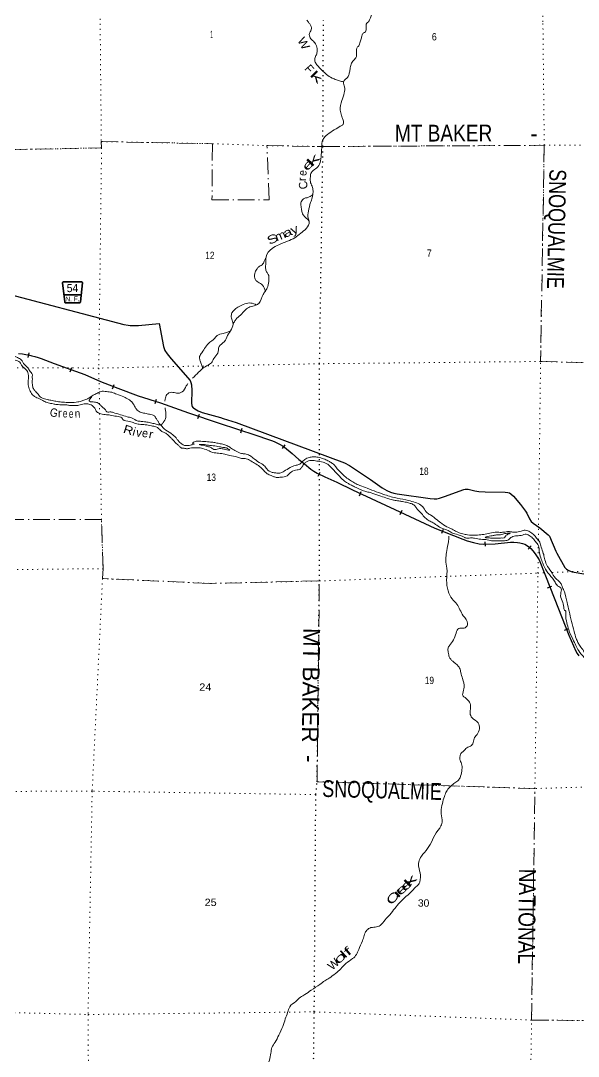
# Model space of a CAD drawing. Header units: feet. Extents: x -252966 to 4, y -183309 to 1368.
# Drawn here: x -155188 to -141888, y -115917 to -91211 of the extents above; entities that cross this region are included whole.
import ezdxf
from ezdxf.enums import TextEntityAlignment as Align

# ---------------------------------------------------------------- set-up
doc = ezdxf.new("R2010")
doc.units = ezdxf.units.FT
doc.header["$LTSCALE"] = 80
doc.linetypes.add('DOT_DASHED', pattern=[7.7, 5, -1.2, 0.3, -1.2])
doc.linetypes.add('DOTTED', pattern=[1.5, 0.3, -1.2])
for name, color, linetype, lineweight in [('29', 7, 'Continuous', 25), ('30', 7, 'Continuous', 35), ('34', 7, 'Continuous', 13), ('39', 7, 'Continuous', 13), ('41', 7, 'Continuous', 13), ('44', 7, 'DOT_DASHED', 13), ('6', 7, 'DOTTED', 25), ('7', 7, 'DOTTED', 13)]:
    doc.layers.add(name, color=color, linetype=linetype, lineweight=lineweight)

msp = doc.modelspace()

# ---------------------------------------------------------------- linework, layer by layer
at = {"layer": '29'}
msp.add_lwpolyline([(-155747.45, -97661.32), (-152726.64, -98455.34), (-152628.17, -98474.02), (-152579.28, -98480.61), (-152503.5, -98484.82), (-152377.74, -98482.26), (-151887.78, -98436.19), (-151780.4, -98979.78), (-151768.13, -99031.56), (-151746.72, -99082.99), (-151696.19, -99158.81), (-151598.11, -99276.82), (-151148.35, -99796.5), (-151128.87, -99839.1), (-151116.23, -99900.18), (-151108.47, -100032.56), (-151116.23, -100336.16), (-151108.84, -100389.15), (-151101.5, -100411.99), (-151082.55, -100437.26), (-151069.92, -100449.9), (-151036.15, -100472.38), (-150954.14, -100519.4), (-150861.29, -100558.53), (-150425.76, -100679.47), (-150358.72, -100703.96), (-150052.11, -100795.32), (-147467.06, -101755.74), (-147347.07, -101823.15), (-146844.51, -102157.1), (-146565.43, -102356.98), (-146454.51, -102417.09), (-146366.09, -102455), (-146285.02, -102482.33), (-146209.27, -102499.24), (-145423.01, -102610.86), (-145327.23, -102617.19), (-145261.98, -102615.08), (-145195.66, -102602.43), (-145075.67, -102563.45), (-144622.03, -102391.83), (-144587.29, -102385.51), (-144549.26, -102384.74), (-144511.51, -102389.72), (-144353.59, -102428.76), (-144258.9, -102442.37), (-144109.42, -102451.05), (-143631.58, -102455.01), (-143570.43, -102465.85), (-143527.38, -102478.18), (-143493.69, -102499.24), (-143429.71, -102555.73), (-143264.92, -102756.62), (-143143.35, -102908.78), (-143111.62, -102958.38), (-143050.58, -103093.18), (-143008.47, -103158.47), (-142964.11, -103198.44), (-142805.78, -103312.65), (-142603.25, -103474.4), (-142576.77, -103510.08), (-142424.31, -103866.15), (-142401.52, -103910.51), (-142206.43, -104253.69), (-142167.81, -104293.32), (-142131.17, -104318.99), (-142094.86, -104337.94), (-142037.49, -104357.95), (-141986.75, -104369.45), (-141754.36, -104404.29)], dxfattribs=at)
at = {"layer": '30'}
msp.add_line((-154152.02, -97752.87), (-153746.95, -97752.87), dxfattribs=at)
msp.add_lwpolyline([(-154106.17, -97943.42), (-154125.15, -97941.31), (-154136.39, -97921.62), (-154191.92, -97460.96), (-154186.3, -97449.71), (-154172.24, -97441.27), (-153730.84, -97442.68), (-153723.81, -97446.9), (-153716.78, -97462.37), (-153763.88, -97915.99), (-153773.02, -97934.98), (-153783.55, -97944.13)], close=True, dxfattribs=at)
at = {"layer": '34', "lineweight": 25}
for p, q in [((-155010, -99242.41), (-154989.76, -99133.67)), ((-154005.25, -99585.28), (-153966.71, -99481.6)), ((-152999.28, -99991.02), (-152959.19, -99887.93)), ((-151983.63, -100344.71), (-151950.59, -100239.15)), ((-150959.67, -100700.98), (-150923.55, -100596.43)), ((-149941.51, -101039.94), (-149907.16, -100934.8)), ((-148945, -101417.8), (-148880.36, -101328.04)), ((-148092.28, -102077.35), (-148043.6, -101978.03)), ((-147110.06, -102542.59), (-147063.5, -102442.26)), ((-146136.15, -102991.31), (-146089.78, -102890.89)), ((-145144.75, -103440.6), (-145103.64, -103337.92)), ((-144102.65, -103750.68), (-144106.35, -103640.13)), ((-143087.31, -103821.58), (-143015.75, -103737.23)), ((-142618.63, -104743.64), (-142515.75, -104703.02)), ((-142219.4, -105753.7), (-142116.75, -105712.5))]:
    msp.add_line(p, q, dxfattribs=at)
msp.add_lwpolyline([(-155242.88, -99146.88), (-155145.65, -99160.73), (-155064.25, -99174.13), (-154999.14, -99186.24), (-154924.95, -99202.9), (-154855.28, -99219.23), (-154768.83, -99249.42), (-154699.14, -99272.43), (-154388.3, -99386.19), (-153993.33, -99531.46), (-153660.19, -99655.3), (-153285.67, -99818.28), (-152874.95, -99977.98), (-152386.32, -100161.47), (-151855.11, -100327.73), (-151182.6, -100563.44), (-150456.16, -100814.38), (-149579.7, -101100.7), (-149278.31, -101200.59), (-149184.46, -101235.92), (-149126.91, -101258.13), (-149061.8, -101288.41), (-148996.69, -101318.7), (-148941.4, -101349.89), (-148892.09, -101385.4), (-148709.96, -101536.15), (-148550.12, -101678.49), (-148417.69, -101786.02), (-148268.58, -101910.53), (-148198.27, -101957.75), (-148120.41, -102002.76), (-147933.88, -102094.17), (-147645.11, -102223.11), (-147276.95, -102402.08), (-146267.59, -102870.47), (-145307.97, -103313.64), (-144644.19, -103579.36), (-144539.75, -103616.15), (-144391.45, -103659.21), (-144250.35, -103687.91), (-144145.17, -103697.47), (-143869.01, -103688.23), (-143508.52, -103655.51), (-143427.21, -103652), (-143341.52, -103657.01), (-143283.41, -103666.38), (-143215.37, -103681.69), (-143161.15, -103699.14), (-143122.31, -103722.54), (-143070.22, -103761.06), (-143018.31, -103805.09), (-142968.27, -103860.73), (-142916.19, -103926.24), (-142868.65, -103998.83), (-142824.71, -104075.37), (-142673.79, -104455.31), (-142362.56, -105243.46), (-142112.23, -105867.13), (-141943.51, -106249.49), (-141914.14, -106303.71), (-141878, -106362.43)], dxfattribs=at)
at = {"layer": '39'}
msp.add_line((-151738.96, -100236.54), (-151747.95, -100283.99), dxfattribs=at)
for points in [[(-124782.96, -84744.67), (-125073.33, -84626.28), (-125286.47, -84436.77), (-125588.01, -84240.26), (-126024.73, -84088.61), (-126546.52, -83994.42), (-126919.33, -83883.72), (-127012.29, -83927.01), (-127241.13, -84081.58), (-127905.93, -84390.51), (-128319.08, -84480.69), (-128763.78, -84512.15), (-129227.81, -84660.17), (-129694.81, -85087.99), (-129842.83, -85394.41), (-129951.71, -85612.68), (-130138.4, -85773.75), (-130364.13, -85823.66), (-130698.89, -85916.7), (-130962.73, -86147.4), (-131241.35, -86255.13), (-131463.52, -86349.37), (-131666, -86482.08), (-131845.85, -86566.72), (-132344.19, -86537.21), (-132421.12, -86586.71), (-132479.36, -86769.28), (-132645.01, -86841.99), (-132845.35, -86962.65), (-133091.39, -87032.48), (-133596.22, -86666.69), (-133883.04, -86409.95), (-134077.91, -86393.76), (-134116.89, -86657.07), (-134206.8, -86982.24), (-134399.91, -87179.47), (-134616.46, -87312.03), (-134853.28, -87460.48), (-135185.48, -87501.2), (-135619.28, -87452.25), (-135848.17, -87421.6), (-136157.52, -87583.36), (-136454.66, -87731.16), (-136878.96, -87734.65), (-137223.14, -87577.96), (-137598.81, -87356.49), (-137828.69, -87229.21), (-137861.61, -87110.08), (-138005.51, -87028), (-138075.15, -86958.81), (-138212.98, -86872.77), (-138606.95, -86671.25), (-138982.57, -86445.76), (-139270.01, -86436.63), (-139678.92, -86506.73), (-139832.61, -86589.63), (-140074.19, -86806.47), (-140382.47, -86867.58), (-140890.59, -86811.8), (-141142.54, -86680.24), (-141357.5, -86472.59), (-141521.63, -86402.38), (-141624.81, -86272.43), (-141739.03, -86234.96), (-141790.1, -86310.91), (-141934.06, -86424.12), (-142207.97, -86467.48), (-142662.49, -86665.93), (-143010.33, -87044.7), (-143007.39, -87336.64), (-143049.42, -87507.31), (-143255.96, -87644), (-143457.04, -87835.11), (-143591.22, -88163.83), (-143693.07, -88287.55), (-143928.27, -88283.01), (-144120.62, -88218.54), (-144475.55, -88317.4), (-144885.26, -88461.97), (-145271.73, -88691.35), (-145446.64, -88878.71), (-145641.29, -89031.64), (-145766.02, -89227.59), (-146128.39, -90028.97), (-146165.75, -90328.54), (-146227.99, -90509.06), (-146429.16, -90708.21), (-146686.85, -90928.91), (-146806.77, -91050.43), (-146847.97, -91142.59), (-146874.72, -91211.34)], [(-146874.72, -91211.34), (-146896.18, -91236.86), (-146933.02, -91268.32), (-146947.46, -91382.84), (-146948.34, -91425.12), (-146967.52, -91477.1), (-147008.25, -91502.43), (-147032.9, -91528.1), (-147050.02, -91578.1), (-147074.01, -91668.25), (-147104.24, -91768.34), (-147125.25, -91812.21), (-147157.9, -91835.7), (-147175.32, -91899.8), (-147179.05, -91982.31), (-147180.85, -92068.9), (-147249.04, -92158.12), (-147305.18, -92247.59), (-147331.76, -92365.88), (-147349.8, -92460.19), (-147377.73, -92546.22), (-147416.78, -92587.7), (-147470.07, -92636.95), (-147486.94, -92674.87), (-147465.22, -92790.15), (-147472.26, -92935.04), (-147526.3, -93117.22), (-147569.22, -93343.96), (-147535.69, -93471.57), (-147515.01, -93540.5), (-147484.75, -93631.78), (-147493.75, -93677.93), (-147544.82, -93717.14), (-147626.2, -93763.78), (-147789.2, -93869.14), (-147936.34, -93984.91), (-147986.2, -94062.42), (-148007.42, -94213.06), (-148014.46, -94357.96), (-148036.65, -94554.91), (-148101.96, -94698.58), (-148210.33, -94786.95), (-148264, -94854.32), (-148280.41, -94966.78), (-148272.67, -95077.74), (-148228.72, -95187.45), (-148214.95, -95298.53), (-148235.84, -95433.06), (-148272.39, -95547.12), (-148326.98, -95755.48), (-148328.45, -95922.64), (-148304.18, -96011.79), (-148373.67, -96163.43), (-148508.79, -96281.46), (-148651.74, -96389.26), (-148824.29, -96470.24), (-149033.08, -96554.5), (-149193.78, -96645.8), (-149334.6, -96844.29), (-149341.89, -97001.27), (-149346.33, -97118.01), (-149321.97, -97203.13), (-149283, -97262.37), (-149267.56, -97389.6), (-149295.07, -97552.2), (-149349.57, -97659.83), (-149405.5, -97739.24), (-149506.47, -97954.68), (-149581.82, -98001.45), (-149721.33, -98040.82), (-149827.28, -98109.1), (-149946.46, -98233.51), (-150055.17, -98338), (-150100.92, -98411.57), (-150160.53, -98571.48), (-150252.09, -98720.64), (-150331.58, -98870.06), (-150454.61, -98986.33), (-150489.98, -99140.7), (-150583.08, -99267.67), (-150637.5, -99371.28), (-150684.51, -99408.57), (-150820.8, -99486.29), (-150943.75, -99598.53), (-151089.54, -99738.25)], [(-148362.26, -91201.67), (-148315.83, -91261.45), (-148276.77, -91316.66), (-148254, -91381.6), (-148269.54, -91451.78), (-148296.79, -91505.6), (-148302.19, -91571.96), (-148281.14, -91622.76), (-148206.42, -91702.9), (-148145.73, -91780.72), (-148118.19, -91906.2), (-148128.2, -92000.66), (-148164.16, -92086.53), (-148172.2, -92183.06), (-148121.55, -92260.67), (-147993.8, -92400.33), (-147893.22, -92493.1), (-147762.33, -92578.44), (-147656.68, -92620.94), (-147556.8, -92651.24), (-147508.83, -92664.34), (-147486.53, -92670.94)], [(-148305.48, -95996.85), (-148313.64, -95983.39), (-148392.5, -95909.21), (-148451.39, -95841.5), (-148476.42, -95788.6), (-148490.65, -95699.66), (-148506.34, -95584.51), (-148470.13, -95486.56), (-148412.99, -95445.46), (-148338.27, -95428.9), (-148283.44, -95401.84), (-148234.63, -95374.67), (-148221, -95363.44)], [(-149354.38, -97667.76), (-149366.9, -97623.21), (-149444.63, -97494.67), (-149551.83, -97429.97), (-149597.03, -97380.67), (-149607.79, -97318), (-149604.14, -97239.51), (-149557.89, -97141.77), (-149518.62, -97090.22), (-149431.01, -97033.64), (-149378.93, -96946.1), (-149351.47, -96882.21), (-149335.62, -96863.78)], [(-150121.61, -98466.48), (-150136.54, -98384.64), (-150166.47, -98277.24), (-150148.42, -98182.94), (-150012.97, -98048.8), (-149880.94, -97983.08), (-149731.38, -97943.92), (-149599.4, -97976.9), (-149566.16, -97994.94)], [(-150847.74, -99509.49), (-150860.44, -99459.27), (-150894.85, -99373.94), (-150919.08, -99282.78), (-150924.48, -99252.45), (-150919.83, -99222.33), (-150865.67, -99130.8), (-150679.6, -98882.9), (-150577.46, -98804.46), (-150505.42, -98723.38), (-150361.63, -98672.01), (-150254.47, -98642.03), (-150181.84, -98607.81)], [(-156081.14, -99446.57), (-156066.47, -99445.52), (-155984.09, -99454.45), (-155873.08, -99432.61), (-155733.53, -99391.22), (-155589.7, -99337.84), (-155500.62, -99307.47), (-155397.86, -99295.53), (-155291.7, -99313.87), (-155192.58, -99380.42), (-155161.65, -99439.49), (-155088.74, -99509.51), (-155029.88, -99579.23), (-155007.2, -99648.2), (-155000.13, -99694.68), (-155007.96, -99781.14), (-155010.39, -99897.93), (-154970.75, -100021.64), (-154918.64, -100125.47), (-154831.58, -100191.76), (-154710.1, -100246.69), (-154640.54, -100284.41), (-154532.88, -100326.96), (-154416.8, -100351.56), (-154324.67, -100367.59), (-154190.14, -100374.44), (-154091.73, -100378.52), (-153997.5, -100390.57), (-153897, -100390.67), (-153798.42, -100386.69), (-153735.63, -100363.84), (-153673.1, -100353.07), (-153590.63, -100350.77), (-153484.98, -100393.27), (-153423.96, -100454.99), (-153389.22, -100524.21), (-153307.93, -100578.29), (-153175.86, -100607.25), (-153051.54, -100621.95), (-152901.35, -100649.27), (-152775.53, -100688.18), (-152750.12, -100722.96), (-152592.36, -100772.6), (-152474.52, -100809.32), (-152360.59, -100839.91), (-152216.05, -100848.99), (-152071.93, -100878.2), (-151961.76, -100896.63), (-151890.51, -100950.5), (-151819.44, -101012.43), (-151749.7, -101042.1), (-151670.43, -101096.14), (-151607.47, -101161.92), (-151556.24, -101211.34), (-151511.12, -101264.66), (-151440.08, -101328.6), (-151390.82, -101375.97), (-151349.29, -101409.07), (-151309.11, -101409.92), (-151231, -101423.64), (-151152.35, -101411.19), (-151081.77, -101400.59), (-150975.2, -101398.8), (-150842.93, -101417.69), (-150695.38, -101475.18), (-150603.62, -101509.33), (-150467.37, -101530.32), (-150321.04, -101549.51), (-150207.1, -101580.11), (-150019.07, -101624.34), (-149923.17, -101652.54), (-149834.77, -101654.4), (-149727.11, -101696.95), (-149609.99, -101767.9), (-149490.94, -101842.92), (-149364.95, -101970.46), (-149305.68, -102020.05), (-149210.12, -102064.36), (-149154.36, -102089.7), (-149072.32, -102107.54), (-148987.77, -102101.26), (-148834.31, -102068.22), (-148731.84, -101973.68), (-148596.21, -101928.17), (-148505, -101891.81), (-148486.41, -101868.03), (-148434.55, -101790.56), (-148387.33, -101743.2), (-148251.79, -101701.73), (-148123.45, -101716.51), (-147977.24, -101741.74), (-147861.75, -101794.52)], [(-156080.48, -99354.92), (-156067.13, -99350.97), (-156022.1, -99348.9), (-155957.43, -99332.13), (-155870.32, -99299.71), (-155795.43, -99275.1), (-155654.2, -99249.86), (-155549.22, -99227.89), (-155430.42, -99218.3), (-155321.92, -99220.57), (-155242.31, -99258.51), (-155151.27, -99326.89), (-155118.33, -99386), (-155025.95, -99486.65), (-154979.11, -99554.11), (-154941.9, -99601.23), (-154910.88, -99656.27), (-154911.64, -99692.51), (-154911.01, -99759), (-154916.37, -99823.35), (-154909.8, -99894), (-154902.85, -99946.52), (-154885.65, -99989.18), (-154836.72, -100052.66), (-154754.26, -100147.05), (-154685.24, -100210.95), (-154623.41, -100234.41), (-154559.37, -100247.84), (-154471.3, -100265.8), (-154409.27, -100279.19), (-154285.11, -100301.94), (-154140.66, -100315.05), (-154000.06, -100320.01), (-153822.91, -100307.62), (-153725.84, -100279.44), (-153636.68, -100245.05), (-153549.44, -100206.59), (-153506.53, -100173.25), (-153463.75, -100145.94), (-153370.45, -100105.6), (-153272.96, -100057.28), (-153144.33, -100057.97), (-153016.07, -100076.77), (-152894.39, -100121.63), (-152730.85, -100183.48), (-152657.3, -100223.3), (-152540.31, -100300.29), (-152470.24, -100410.55), (-152427.42, -100477.92), (-152342.49, -100550.21), (-152226.46, -100576.82), (-152114.41, -100601.33), (-152000.64, -100639.98), (-151949.86, -100711.55), (-151912.86, -100768.73), (-151875.99, -100831.95), (-151828.69, -100877.27), (-151763.85, -100949.13), (-151607.22, -101053.14), (-151534.09, -101113.1), (-151482.86, -101162.52), (-151439.83, -101219.83), (-151388.76, -101277.31), (-151315.43, -101327.19), (-151243.52, -101348.85), (-151195.21, -101345.83), (-151140.79, -101338.92), (-151098.31, -101325.71), (-151047.61, -101304.61), (-151063.65, -101302.26), (-151091.65, -101295.63), (-151066.95, -101267.94), (-150980.01, -101243.58), (-150805.25, -101249.26), (-150660.8, -101262.37), (-150556.57, -101276.64), (-150456.48, -101296.87), (-150342.38, -101319.41), (-150244.68, -101357.73), (-150159.54, -101419.95), (-150048.24, -101480.7), (-149922.75, -101535.71), (-149832.54, -101547.68), (-149732.75, -101582), (-149649.58, -101642.17), (-149497.05, -101750.12), (-149386, -101822.96), (-149319.32, -101902.92), (-149186.42, -101988.31), (-149100.24, -102000.19), (-149009.86, -102004.1), (-148906.39, -101957.92)], [(-151198.33, -99868.01), (-151237.94, -99922.72), (-151337.45, -100067.69), (-151468.72, -100097.17), (-151588.89, -100076.52), (-151702.63, -100132.55), (-151738.96, -100236.54)], [(-153492.9, -100163.89), (-153494.44, -100171.48), (-153513.32, -100209.36), (-153538.1, -100241.07), (-153556.68, -100264.86), (-153551.2, -100291.16), (-153497.2, -100304.38), (-153428.97, -100309.84), (-153340.99, -100331.83), (-153281.84, -100387.47), (-153220.73, -100445.15), (-153169.46, -100492.56), (-153152.04, -100525.16), (-153112.32, -100548.15), (-153059.95, -100543.21), (-152983.9, -100558.91), (-152808.09, -100610.94), (-152652.29, -100658.53), (-152532.37, -100691.27), (-152462.8, -100728.99), (-152407.13, -100758.36), (-152312.91, -100770.41), (-152236.72, -100780.06), (-152120.48, -100796.61), (-152006.46, -100823.17), (-151956.44, -100834.3), (-151912.53, -100849.32), (-151855.27, -100853.01)], [(-151742.83, -100450.66), (-151739.89, -100474.22), (-151725.04, -100629.65), (-151772.26, -100773.7), (-151811.48, -100823.24), (-151837.64, -100868.83)], [(-150634.04, -101403.1), (-150707.35, -101374.2), (-150785.29, -101352.42), (-150843.34, -101341.13), (-150885.5, -101338.23), (-150931.41, -101323.17), (-150871.01, -101318.39), (-150746.73, -101335.1), (-150596.34, -101352.36), (-150446.02, -101373.64), (-150341.92, -101393.96), (-150265.9, -101411.67), (-150244.14, -101428.24), (-150202.45, -101453.29), (-150306.67, -101439.02), (-150380.68, -101421.35), (-150446.9, -101415.93), (-150499.56, -101434.97), (-150554.02, -101443.9), (-150601.86, -101424.76), (-150634.04, -101403.1)], [(-148906.39, -101957.92), (-148759.88, -101872.36), (-148642.25, -101822.46), (-148553.39, -101802.16), (-148481.81, -101743.23), (-148412.15, -101680.23), (-148304.53, -101628.1), (-148211.85, -101617.96), (-148093.44, -101626.49), (-147963.59, -101665.47), (-147861.96, -101707.9), (-147784.48, -101751.83), (-147713.28, -101807.71), (-147658.4, -101875.34), (-147567.99, -101973.93), (-147433.96, -102101.64), (-147319.06, -102182.62), (-147217.85, -102245.18), (-147098.3, -102296.03), (-146922.88, -102366.19), (-146705.51, -102449.32), (-146499.98, -102522.12), (-146206.22, -102604.84), (-145937.95, -102656.8), (-145782.15, -102704.39), (-145644.77, -102767.71), (-145581.73, -102829.47), (-145491.82, -102952.22), (-145404.51, -103006.43), (-145254.16, -103122.4), (-145141.39, -103209.37), (-144982.54, -103303.36), (-144871.03, -103354.04), (-144761.74, -103414.76), (-144639.89, -103451.56), (-144533.9, -103477.96), (-144326.99, -103484.32), (-144177.93, -103469.32), (-144036.79, -103448.1), (-143871.27, -103415.32), (-143748.71, -103417.89), (-143642.01, -103410.06), (-143575.42, -103397.36), (-143475.12, -103407.52), (-143390.82, -103413.32), (-143253.56, -103385.98), (-143152.68, -103367.95), (-143040.88, -103404.55), (-142881.15, -103552.94), (-142808.9, -103655.18), (-142771.15, -103772.81), (-142721.93, -103918.89), (-142692.26, -104038.36), (-142645.04, -104184.39), (-142534, -104353.93), (-142430.74, -104511.21), (-142359.75, -104577.16), (-142294.87, -104647.01), (-142264.36, -104726.22), (-142220.37, -104833.91), (-142153.32, -105089.14), (-142105.39, -105297.63), (-142050.15, -105540.53), (-141988.79, -105779.52), (-141936.01, -105947.83), (-141895.79, -106043.35), (-141845.35, -106131.03), (-141761.22, -106241.58), (-141661.98, -106398.78), (-141522.43, -106550.78), (-141471.4, -106610.27), (-141302.76, -106716.54), (-141193.84, -106795.38), (-141158.35, -106828.36), (-141136.2, -106826.81), (-141056.59, -106768.04), (-140987.31, -106723.17), (-140888.39, -106703.08), (-140757.96, -106713.88), (-140548.25, -106778.71), (-140468.72, -106820.67), (-140369.18, -106867.08), (-140284.96, -106876.91), (-140190.7, -106886.94), (-140116.77, -106908.64), (-140040.97, -106936.42), (-140015.52, -106969.18), (-140034.32, -107003.04), (-139887.52, -107096.77), (-139739.09, -107208.66), (-139602.59, -107314.27)], [(-147861.75, -101794.52), (-147753.38, -101899.53), (-147615.76, -102047.46), (-147489.76, -102175.01), (-147386.71, -102245.66), (-147319.15, -102283.34), (-147227.61, -102327.56), (-147152.01, -102365.41), (-147090.31, -102394.91), (-146982.61, -102435.44), (-146878.63, -102461.8), (-146692.95, -102522.1), (-146601.16, -102554.25), (-146441.47, -102607.96), (-146317.56, -102642.79), (-146235.48, -102658.62), (-146167.33, -102668.1), (-146079.22, -102684.06), (-145959.09, -102706.72), (-145875.2, -102732.66), (-145793.66, -102774.66), (-145744.86, -102844.17), (-145648.38, -102940.88), (-145566.13, -103045.34), (-145467.3, -103125.98), (-145369.9, -103178.39), (-145292.5, -103226.34), (-145165.59, -103309.59), (-144991.8, -103372.45), (-144907.59, -103427.21), (-144751.81, -103473.55), (-144654.97, -103511.46), (-144596.03, -103540.95), (-144581.62, -103549.48), (-144459.02, -103550.04), (-144364.71, -103558.06), (-144210.42, -103581.44), (-144057.97, -103596.73), (-143989.95, -103612.26), (-143863.5, -103620.96), (-143748.97, -103623.36), (-143646.37, -103619.47), (-143543.19, -103587.39), (-143475.63, -103528.38), (-143420.96, -103509.38), (-143288.02, -103496.05), (-143221.46, -103485.36), (-143158.63, -103460.49), (-143058.8, -103492.81), (-142977.63, -103552.93), (-142909.07, -103638.98), (-142838.75, -103737.15), (-142817.28, -103864.51), (-142784.47, -104026.35), (-142734.91, -104156.32), (-142646.22, -104337.47), (-142575.69, -104425.57), (-142442.8, -104607.65), (-142380.22, -104691.55), (-142293.28, -104763.88), (-142307.89, -104886.46), (-142271.19, -105054.43), (-142234.02, -105200.25), (-142217.45, -105273.12), (-142199.58, -105283.57), (-142185.47, -105378.54), (-142161.41, -105574.45), (-142116.67, -105742.59), (-142016.84, -105968.29), (-141947.57, -106116.8), (-141877.88, -106245.18), (-141748.46, -106400.99), (-141606.94, -106555.05), (-141482.58, -106664.42), (-141338.84, -106808.45), (-141229.51, -106867.15), (-141098.03, -106924.3), (-141032.44, -106959.93), (-140956.47, -106979.65), (-140867.64, -107058.06), (-140722.56, -107137.66), (-140598.62, -107170.48), (-140515.99, -107160.13), (-140427.71, -107168.02), (-140309.42, -107182.59), (-140212.01, -107235), (-140045.84, -107363.38), (-139928.05, -107402.12), (-139825.96, -107422.39), (-139692.13, -107463.47), (-139504.78, -107539.93)], [(-144686.73, -108694.22), (-144588.19, -108595.56), (-144502.42, -108530.89), (-144457.88, -108515.71), (-144395.89, -108434.41), (-144361.18, -108312.26), (-144303.37, -108238.94), (-144248.28, -108103.11), (-144279.46, -107959.43), (-144421.78, -107843.63), (-144469.62, -107727.81), (-144459.48, -107530.6), (-144523.48, -107418.46), (-144614.27, -107337.99), (-144645.71, -107303.09), (-144642.78, -107258.83), (-144611.63, -107114.44), (-144649.46, -106904.15), (-144690.77, -106764.28), (-144699.73, -106711.72), (-144749.83, -106607.93), (-144884.15, -106494.31), (-144964.39, -106389.89), (-144988.2, -106278.6), (-144994.19, -106179.76), (-144958.65, -106114.03), (-144865.51, -105985.05), (-144803.76, -105819.14), (-144735.11, -105707.77), (-144632.55, -105705.9), (-144551.22, -105661.27), (-144527.65, -105591.26), (-144632.38, -105407.76), (-144785.36, -105128.57), (-144899.34, -105003.29), (-144993.89, -104813.96), (-145028.79, -104559.41), (-145022.88, -104275.49), (-145050.92, -104077.49), (-145043.01, -103987), (-145015.04, -103802.26), (-144978.15, -103575.4), (-144976.05, -103505.38)], [(-143817.87, -103553.42), (-143920.46, -103557.31), (-144004.77, -103551.51), (-144062.99, -103548.28), (-144111.13, -103543.24), (-144009.96, -103511.12), (-143939.34, -103498.5), (-143866.63, -103481.89), (-143806.23, -103477.12), (-143743.9, -103476.41), (-143685.34, -103463.54), (-143636.74, -103446.43), (-143586.34, -103439.43), (-143548.04, -103434.19), (-143513.8, -103430.88), (-143515.89, -103434.87), (-143566.75, -103464.01), (-143605.39, -103485.36), (-143628.16, -103517.12), (-143638.58, -103535.03), (-143665.04, -103550.59), (-143717.32, -103551.5), (-143775.67, -103554.31), (-143817.87, -103553.42)], [(-151255.71, -117188.29), (-151216.29, -117225.38), (-151160.45, -117246.7), (-151054.12, -117256.99), (-150997.53, -117242.06), (-150920.13, -117193.32), (-150816.32, -117131.04), (-150723.18, -117098.75), (-150670.65, -117085.75), (-150632.43, -117084.54), (-150514.56, -117119.24), (-150428.58, -117141.19), (-150339.92, -117130.97), (-150273.28, -117116.25), (-150178.14, -117084), (-150127.4, -117060.89), (-150018.53, -117045.05), (-149920.08, -117047.12), (-149825.22, -117028.96), (-149730.58, -117020.88), (-149641.55, -116992.53), (-149588.76, -116967.45), (-149494.37, -116971.44), (-149417.73, -116958.95), (-149365.57, -116867.38), (-149296.2, -116721.78), (-149301.85, -116606.84), (-149313.31, -116481.7), (-149330.56, -116344.36), (-149334.49, -116243.55), (-149257.21, -116007.47), (-149219.61, -115843.07), (-149194.75, -115710.64), (-149117.64, -115579.3), (-149031.78, -115413.9), (-148934.91, -115202.4), (-148876.93, -115024.33), (-148821.46, -114870.39), (-148770.43, -114736.49), (-148629.07, -114608.51), (-148514.46, -114510.2), (-148408.59, -114445.94), (-148259.66, -114340.29), (-148049.73, -114201.67), (-147935.37, -114115.43), (-147831.56, -114053.15), (-147682.54, -113943.47), (-147555.57, -113831.31), (-147430.29, -113703), (-147271.09, -113587.49), (-147180.55, -113486.65), (-147125.88, -113370.96), (-147039.14, -113163.27), (-146994.3, -113037.3), (-146972.87, -112973.29), (-146910.83, -112889.99), (-146863.91, -112856.73), (-146730.8, -112835.35), (-146613.34, -112793.49), (-146498.05, -112662.96), (-146382.94, -112540.48), (-146265.18, -112387.84), (-146143.71, -112249.38), (-146022.56, -112127.02), (-145891.5, -112010.92), (-145760.06, -111876.7), (-145686.01, -111795.66), (-145662.31, -111719.6), (-145651.68, -111594.93), (-145695.54, -111384.51), (-145693.48, -111285.84), (-145628.18, -111142.17), (-145481.71, -110961.93), (-145366.8, -110752.82), (-145239.58, -110531.89), (-145179.6, -110450.56), (-145134.84, -110328.61), (-145156.81, -110128.72), (-145159.66, -110072.25), (-145129.68, -109887.55), (-145081.87, -109715.31), (-145031.22, -109599.54), (-144954.7, -109496.39), (-144854.44, -109411.88), (-144760.55, -109343.34), (-144708.77, -109269.89), (-144669.38, -109115.61), (-144666.31, -108968.61), (-144706.12, -108852.95), (-144712.52, -108774.26), (-144686.73, -108694.22)]]:
    msp.add_spline(points, degree=3, dxfattribs=at)
at = {"layer": '44'}
for points in [[(-156045.74, -94298.39), (-153260.5, -94245.82), (-153265.39, -94094.64), (-150617.15, -94146.2), (-150625.83, -95480.79), (-149262.09, -95486.45), (-149313.54, -94191.69), (-147979.29, -94213.65), (-142700.14, -94183.46), (-142787.41, -99340.66), (-137473.65, -99482.41), (-137500.71, -104161.44), (-137554.29, -106734.79), (-140138.78, -106762.66), (-140152.27, -104268.95), (-137500.71, -104161.44), (-132189.62, -104238.68), (-132220.77, -106893.08), (-129541.83, -106954.84), (-129558.79, -105747.96), (-126942.04, -105821.4), (-126977.91, -104551.54), (-126864.66, -104553.88), (-124892.52, -104591.98)], [(-124922.36, -110015.59), (-126960.63, -109996.99), (-127001.79, -115255.88), (-132308.02, -115138.45), (-132310.66, -113720.22), (-133630.58, -113701.43), (-133592.72, -112297.24), (-134930.34, -112303.73), (-134955.01, -115123.18), (-137666, -115092.46), (-143002, -115052.97), (-142923.16, -109528.96), (-148117.93, -109367.55), (-148064.4, -104576.27), (-150663.82, -104635.78), (-153237.23, -104520.06), (-153224.25, -104282.63), (-153262.09, -103107.4), (-156106.36, -103113.22)]]:
    msp.add_lwpolyline(points, dxfattribs=at)
at = {"layer": '6'}
msp.add_lwpolyline([(-148234.43, -118614.49), (-148186, -114857.54), (-148148.41, -109673.1), (-148117.93, -109367.55), (-148064.4, -104576.27), (-148059.04, -99395.19), (-147979.29, -94213.65), (-147966.78, -91204.26)], dxfattribs=at)
at = {"layer": '7'}
for p, q in [((-142731.39, -91237.8), (-142776.76, -89100.66)), ((-156045.74, -94298.39), (-153260.5, -94245.82)), ((-156114.63, -104314.3), (-153224.25, -104282.63))]:
    msp.add_line(p, q, dxfattribs=at)
for points in [[(-153295.18, -91168.88), (-153265.39, -94094.64), (-153260.5, -94245.82), (-153325.64, -99498.17), (-153262.09, -103107.4), (-153224.25, -104282.63), (-153237.23, -104520.06), (-153483.57, -109593.35), (-153582.41, -114919.52), (-153545.07, -120174.02), (-153578.94, -125469.32), (-153603.65, -130807.12), (-153630.2, -136136.83), (-153637.82, -136986.49)], [(-142840.43, -103594.46), (-142787.41, -99340.66), (-142700.14, -94183.46), (-142731.39, -91237.8)], [(-153265.39, -94094.64), (-150617.15, -94146.2), (-149313.54, -94191.69), (-147979.29, -94213.65), (-142700.14, -94183.46), (-137453.63, -94176.75), (-132161.25, -94187.11), (-126824.95, -94212.51), (-124835.26, -94185.92)], [(-124864.45, -99489.17), (-126798.84, -99523.17), (-132137.81, -99529.96), (-137473.65, -99482.41), (-142787.41, -99340.66), (-148059.04, -99395.19), (-153325.64, -99498.17), (-156081.42, -99486.54)], [(-143085.51, -120319.04), (-143002, -115052.97), (-142923.16, -109528.96), (-142850.37, -104391.6), (-142842.06, -103725.07)], [(-142513.85, -104376.3), (-140152.27, -104268.95), (-137500.71, -104161.44), (-132189.62, -104238.68), (-129691.12, -104530.84), (-126977.91, -104551.54), (-126864.66, -104553.88), (-124892.52, -104591.98)], [(-153237.23, -104520.06), (-150663.82, -104635.78), (-148064.4, -104576.27), (-142850.37, -104391.6), (-142614.78, -104380.89)], [(-126967.61, -109463.01), (-128282.44, -109473.68), (-132261.75, -109440.51), (-137601.26, -109376.78), (-142923.16, -109528.96), (-148117.93, -109367.55)], [(-148148.41, -109673.1), (-153483.57, -109593.35), (-156150.96, -109597.78)], [(-156187.12, -114856.3), (-153582.41, -114919.52), (-148186, -114857.54), (-143002, -115052.97), (-137666, -115092.46), (-134955.01, -115123.18), (-132308.02, -115138.45), (-127001.79, -115255.88), (-124951.54, -115319.12)]]:
    msp.add_lwpolyline(points, dxfattribs=at)

# ---------------------------------------------------------------- texts
at = {"layer": '30', "width": 0.95}
for s, height, p in [('54', 194, (-153952.19, -97685.25)), ('N. F.', 114.1, (-153952.44, -97904.13))]:
    msp.add_text(s, height=height, rotation=0.63, dxfattribs=at).set_placement(p, align=Align.CENTER)
at = {"layer": '41'}
for s, rotation, width, p in [('W', 299.461, 1.15, (-148524.53, -91801.84)), ('k', 315.938, 2.25, (-148202.3, -92621.29)), ('e', 49.504, 1.85, (-148263.13, -94711.06)), ('k', 45.018, 2.3, (-148144.86, -94608.58)), ('e', 81.954, 0.9, (-148370.65, -94856.63)), ('S', 26.117, 1.45, (-149139.81, -96507.91)), ('m', 22.052, 1.15, (-148960.85, -96428.81)), ('a', 23.355, 1.4, (-148784.56, -96352.55)), ('y', 22.979, 1.35, (-148623.25, -96281.9)), ('G', 348.532, 0.9, (-154416.26, -100657.78)), ('e', 357.537, 0.75, (-154132.08, -100676.28)), ('e', 359.181, 0.75, (-153985.26, -100684.77)), ('n', 3.565, 0.9, (-153828.77, -100682.45)), ('R', 342.682, 1.2, (-152648.01, -101069.49)), ('e', 350.865, 0.95, (-152236.15, -101147.66)), ('r', 348.369, 1.1, (-152098.81, -101173.51)), ('k', 45.173, 2.3, (-145824.36, -111799.89)), ('r', 46.155, 2.2, (-146126.18, -112086.78)), ('e', 42.99, 1.95, (-146033.66, -112003.11)), ('e', 42.957, 1.95, (-145924.35, -111902.96)), ('C', 49.509, 1.6, (-146243.32, -112208.24)), ('l', 42.988, 1.75, (-147417.63, -113553.78)), ('f', 39.963, 2.1, (-147325.48, -113488.9)), ('o', 45.618, 2, (-147506.73, -113637.4))]:
    msp.add_text(s, height=200, rotation=rotation, dxfattribs=dict(at, width=width)).set_placement(p, align=Align.CENTER)
for s, rotation, p in [('F', 311.468, (-148379.39, -92426.54)), ('C', 105.547, (-148353.26, -95108.88)), ('r', 90.8, (-148380.7, -94991.2)), ('r', 357.524, (-154260.39, -100670.57)), ('i', 343.767, (-152509.48, -101111.59)), ('v', 349.562, (-152383.2, -101136.47)), ('W', 42.383, (-147661.97, -113792.59))]:
    msp.add_text(s, height=200, rotation=rotation, dxfattribs=at).set_placement(p, align=Align.CENTER)
at = {"layer": '44'}
for s, rotation, width, p in [('MT BAKER', 0.091, 0.85, (-146262.52, -94094.72)), ('SNOQUALMIE', 268.817, 0.8, (-142575.42, -94749.88)), ('SNOQUALMIE', 358.474, 0.8, (-147999.99, -109726.63)), ('NATIONAL', 269.33, 0.85, (-143298.38, -111439.76))]:
    msp.add_text(s, height=400, rotation=rotation, dxfattribs=dict(at, width=width)).set_placement(p)
for s, rotation, p in [('-', 0.091, (-143033.61, -94098.09)), ('MT BAKER  -', 269.198, (-148444.32, -105696.37))]:
    msp.add_text(s, height=400, rotation=rotation, dxfattribs=at).set_placement(p)
at = {"layer": '7'}
for s, width, p in [('1', 0.4, (-150665.12, -91623.08)), ('6', 0.9, (-145381.77, -91681.61)), ('12', 0.85, (-150786.97, -96896.4)), ('7', 0.9, (-145501.33, -96844.18)), ('13', 0.85, (-150752.45, -102189.11)), ('18', 0.85, (-145679.98, -102045.79)), ('19', 0.85, (-145550.72, -107036.31)), ('24', 1.1, (-150929.09, -107197.38)), ('25', 1.1, (-150800.79, -112330.91)), ('30', 1.05, (-145714.89, -112346.76))]:
    msp.add_text(s, height=175, rotation=359.794, dxfattribs=dict(at, width=width)).set_placement(p)

doc.saveas('drawing.dxf')
